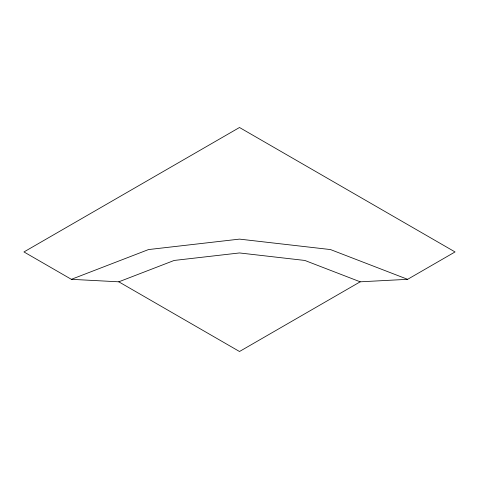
<?xml version="1.0" encoding="UTF-8"?>
<svg xmlns="http://www.w3.org/2000/svg" width="479" height="479" viewBox="0 0 479 479"><rect width="100%" height="100%" fill="white"/><g stroke="black" fill="none" stroke-linecap="round" stroke-linejoin="round"><path stroke-width="0.72" d="M360.208 281.814L239.5 351.502L118.792 281.814L71.371 279.323L23.95 251.942L239.5 127.498L455.05 251.942L407.629 279.323L360.208 281.814L304.83 260.45L239.5 252.948L174.17 260.45L118.792 281.814M71.371 279.323L148.508 249.565L239.5 239.117L330.492 249.565L407.629 279.323"/></g></svg>
